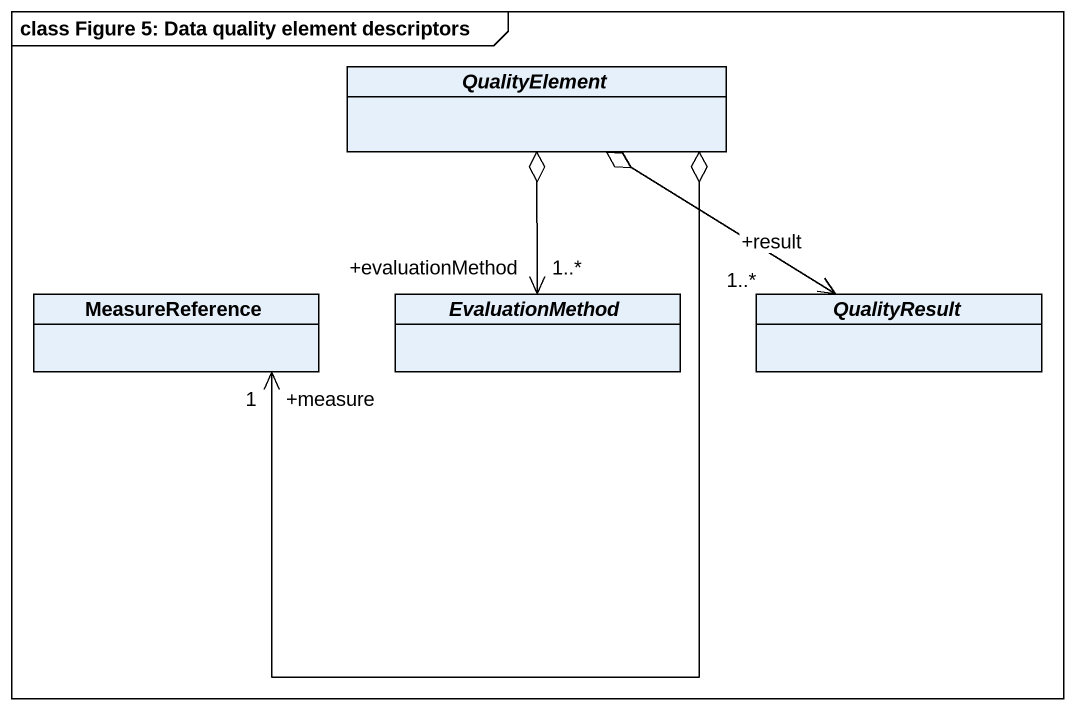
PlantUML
@startuml
mainframe class Figure 5: Data quality element descriptors
hide circle
hide empty members
abstract class QualityElement
class MeasureReference
abstract class EvaluationMethod
abstract class QualityResult
MeasureReference "+measure\n1" <-up-o QualityElement
EvaluationMethod "+evaluationMethod\n1..*" <-up-o QualityElement
QualityResult "+result\n1..*" <-up-o QualityElement
@enduml
